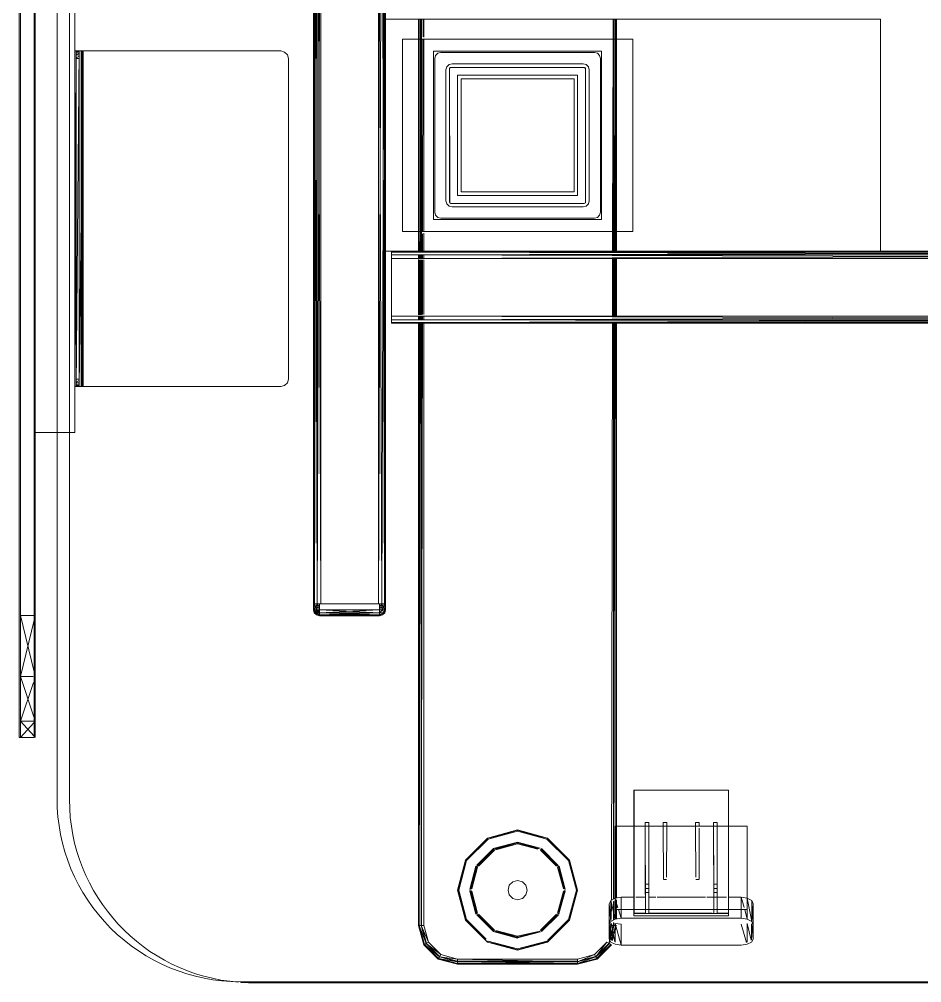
# Model space of a CAD drawing. Header units: inches. Extents: x 0 to 1536, y 72 to 1354.
# Drawn here: x 651.75 to 666.54, y 140.29 to 156.08 of the extents above; entities that cross this region are included whole.
import ezdxf

# ---------------------------------------------------------------- set-up
doc = ezdxf.new("R2010")
doc.units = ezdxf.units.IN
doc.header["$MEASUREMENT"] = 0
doc.layers.add('G-IMPT', color=8, linetype='Continuous', lineweight=9)
doc.layers.add('I-FURN-PNLS', color=30, linetype='Continuous', lineweight=9)

# ---------------------------------------------------------------- blocks, each defined once
blk = doc.blocks.new('WORKSTATION_1 - NCARB Leverage OPT A_dwg_3_YSYS92454-V48-Level XX  POWER _ SIGNAL')
at = {"layer": 'G-IMPT'}
for p, q in [((-24.512, -5.711), (-24.512, 9.644)), ((-24.512, -5.711), (-24.512, 9.644)), ((-24.496, -5.711), (-24.512, 9.644)), ((-24.512, -5.711), (-24.496, 9.644)), ((-24.453, -5.711), (-24.496, 9.644)), ((-24.496, -5.711), (-24.453, 9.644)), ((-24.496, -5.711), (-24.496, 9.644)), ((-24.394, -5.711), (-24.453, 9.644)), ((-24.453, -5.711), (-24.453, 9.644)), ((-24.453, -5.711), (-24.394, 9.644)), ((-24.394, -5.711), (-24.394, 9.644)), ((-23.39, -5.711), (-23.449, 9.644)), ((-23.449, -5.711), (-23.39, 9.644)), ((-23.449, -5.711), (-23.449, 9.644)), ((-23.347, -5.711), (-23.39, 9.644)), ((-23.39, -5.711), (-23.347, 9.644)), ((-23.347, -5.711), (-23.347, 9.644)), ((-23.331, -5.711), (-23.347, 9.644)), ((-23.347, -5.711), (-23.331, 9.644)), ((-23.331, -5.711), (-23.331, 9.644)), ((-23.331, 3.866), (-23.331, 9.644)), ((-23.331, 3.866), (-23.331, 0.067)), ((-23.331, 3.866), (-23.232, 3.866)), ((-23.331, 3.866), (-23.331, 0.067)), ((-23.331, 3.866), (-15.22, 3.866)), ((-23.331, 0.067), (-23.331, 3.866)), ((-23.232, 3.866), (-15.22, 3.866)), ((-22.789, 3.866), (-22.789, 3.541)), ((-22.789, 3.866), (-22.789, 3.541)), ((-22.781, 3.541), (-22.781, 3.866)), ((-22.778, 3.866), (-22.778, 3.541)), ((-22.756, 3.866), (-22.757, 3.541)), ((-22.746, 3.866), (-22.746, 3.541)), ((-22.74, 3.866), (-22.74, 3.541)), ((-22.74, 3.866), (-22.74, 3.541)), ((-22.717, 3.866), (-22.717, 3.579)), ((-22.703, 3.572), (-22.703, 3.866)), ((-19.602, 3.541), (-19.602, 3.866)), ((-19.594, 3.541), (-19.594, 3.866)), ((-19.594, 3.866), (-19.594, 3.541)), ((-19.588, 3.866), (-19.588, 3.541)), ((-19.567, 3.866), (-19.567, 3.541)), ((-19.557, 3.866), (-19.557, 3.541)), ((-19.549, 3.866), (-19.549, 3.541)), ((-19.545, 3.866), (-19.545, 3.541)), ((-19.545, 3.541), (-19.545, 3.866)), ((-15.22, 3.866), (-15.22, 0.067)), ((-15.22, 3.866), (-15.22, 0.067)), ((-19.276, 3.541), (-23.055, 3.541)), ((-23.055, 3.541), (-23.055, 0.392)), ((-23.055, 3.541), (-23.055, 0.392)), ((-19.276, 3.541), (-23.055, 3.541)), ((-22.789, 3.541), (-22.789, 0.392)), ((-22.789, 3.541), (-22.789, 0.392)), ((-22.783, 0.392), (-22.781, 3.541)), ((-22.778, 3.541), (-22.778, 0.392)), ((-22.757, 3.541), (-22.761, 0.392)), ((-22.746, 3.541), (-22.746, 0.392)), ((-22.74, 3.541), (-22.74, 0.392)), ((-22.74, 3.541), (-22.74, 0.392)), ((-22.718, 3.541), (-22.724, 0.392)), ((-22.703, 0.392), (-22.703, 3.541)), ((-19.609, 0.392), (-19.602, 3.541)), ((-19.594, 0.392), (-19.594, 3.541)), ((-19.594, 3.541), (-19.594, 0.392)), ((-19.588, 3.541), (-19.588, 0.392)), ((-19.567, 3.541), (-19.572, 0.392)), ((-19.557, 3.541), (-19.557, 0.392)), ((-19.549, 3.541), (-19.551, 0.392)), ((-19.545, 3.541), (-19.545, 0.392)), ((-19.545, 0.392), (-19.545, 3.541)), ((-19.276, 3.541), (-19.276, 1.967)), ((-19.276, 3.541), (-19.276, 0.392)), ((-22.545, 3.343), (-19.789, 3.343)), ((-22.545, 0.587), (-22.545, 3.343)), ((-22.545, 3.343), (-19.789, 3.343)), ((-22.545, 0.587), (-22.545, 3.343)), ((-22.427, 3.323), (-22.476, 3.31)), ((-22.427, 3.323), (-22.476, 3.31)), ((-22.476, 3.31), (-22.427, 3.323)), ((-19.907, 3.323), (-22.427, 3.323)), ((-19.907, 3.323), (-22.427, 3.323)), ((-19.907, 3.323), (-19.858, 3.31)), ((-19.858, 3.31), (-19.907, 3.323)), ((-19.907, 3.323), (-19.858, 3.31)), ((-19.789, 0.587), (-19.789, 3.343)), ((-19.789, 0.587), (-19.789, 3.343)), ((-22.526, 3.224), (-22.512, 3.274)), ((-22.526, 3.224), (-22.512, 3.274)), ((-22.526, 3.224), (-22.512, 3.274)), ((-22.526, 3.224), (-22.526, 0.705)), ((-22.526, 3.224), (-22.526, 0.705)), ((-22.512, 3.274), (-22.476, 3.31)), ((-22.476, 3.31), (-22.512, 3.274)), ((-22.512, 3.274), (-22.476, 3.31)), ((-19.858, 3.31), (-19.822, 3.274)), ((-19.822, 3.274), (-19.858, 3.31)), ((-19.858, 3.31), (-19.822, 3.274)), ((-19.822, 3.274), (-19.809, 3.224)), ((-19.822, 3.274), (-19.809, 3.224)), ((-19.822, 3.274), (-19.809, 3.224)), ((-19.809, 3.224), (-19.809, 0.705)), ((-19.809, 3.224), (-19.809, 0.705)), ((-22.327, 3.089), (-22.341, 3.039)), ((-22.327, 3.089), (-22.341, 3.039)), ((-22.327, 3.089), (-22.341, 3.039)), ((-22.341, 3.039), (-22.341, 0.89)), ((-22.341, 3.039), (-22.341, 0.89)), ((-22.291, 3.125), (-22.327, 3.089)), ((-22.291, 3.125), (-22.327, 3.089)), ((-22.291, 3.125), (-22.327, 3.089)), ((-22.242, 3.138), (-22.291, 3.125)), ((-22.242, 3.138), (-22.291, 3.125)), ((-22.242, 3.138), (-22.291, 3.125)), ((-22.281, 3.059), (-22.272, 3.076)), ((-22.281, 3.059), (-22.272, 3.076)), ((-22.281, 3.059), (-22.272, 3.076)), ((-22.281, 0.87), (-22.281, 3.059)), ((-22.279, 0.86), (-22.281, 3.059)), ((-22.281, 2.596), (-22.281, 3.059)), ((-22.272, 3.076), (-22.262, 3.079)), ((-22.272, 3.076), (-20.073, 3.079)), ((-22.272, 3.076), (-22.262, 3.079)), ((-22.262, 3.079), (-21.44, 3.079)), ((-22.262, 3.079), (-20.073, 3.079)), ((-20.093, 3.138), (-22.242, 3.138)), ((-20.093, 3.138), (-22.242, 3.138)), ((-21.44, 3.079), (-21.281, 3.079)), ((-21.281, 3.079), (-20.536, 3.079)), ((-20.536, 3.079), (-20.073, 3.079)), ((-20.043, 3.125), (-20.093, 3.138)), ((-20.043, 3.125), (-20.093, 3.138)), ((-20.043, 3.125), (-20.093, 3.138)), ((-20.073, 3.079), (-20.056, 3.069)), ((-20.073, 3.079), (-20.056, 3.069)), ((-20.073, 3.079), (-20.053, 3.059)), ((-20.056, 3.069), (-20.053, 3.059)), ((-20.053, 0.87), (-20.056, 3.069)), ((-20.053, 0.87), (-20.053, 3.059)), ((-20.053, 2.237), (-20.053, 3.059)), ((-20.007, 3.089), (-20.043, 3.125)), ((-20.007, 3.089), (-20.043, 3.125)), ((-20.007, 3.089), (-20.043, 3.125)), ((-19.994, 3.039), (-20.007, 3.089)), ((-19.994, 3.039), (-20.007, 3.089)), ((-19.994, 3.039), (-20.007, 3.089)), ((-19.994, 3.039), (-19.994, 0.89)), ((-19.994, 3.039), (-19.994, 0.89)), ((-22.152, 2.949), (-22.152, 0.98)), ((-21.381, 2.949), (-22.152, 2.949)), ((-20.183, 2.949), (-22.152, 2.949)), ((-22.152, 0.98), (-22.152, 2.949)), ((-22.093, 2.89), (-20.242, 2.89)), ((-22.093, 2.89), (-22.093, 1.039)), ((-22.093, 1.039), (-22.093, 2.89)), ((-20.242, 2.89), (-22.093, 2.89)), ((-20.183, 2.949), (-21.372, 2.949)), ((-20.242, 2.89), (-20.242, 1.039)), ((-20.242, 2.89), (-20.242, 1.039)), ((-20.183, 2.949), (-20.183, 0.98)), ((-20.183, 0.98), (-20.183, 2.949)), ((-22.281, 1.85), (-22.281, 2.596)), ((-20.053, 2.079), (-20.053, 2.237)), ((-20.053, 1.333), (-20.053, 2.079)), ((-19.276, 1.967), (-19.276, 0.392)), ((-22.281, 1.692), (-22.281, 1.85)), ((-22.281, 0.87), (-22.281, 1.692)), ((-20.053, 0.87), (-20.053, 1.333)), ((-22.152, 0.98), (-21.381, 0.98)), ((-22.152, 0.98), (-21.381, 0.98)), ((-22.093, 1.039), (-20.242, 1.039)), ((-20.242, 1.039), (-22.093, 1.039)), ((-21.381, 0.98), (-20.183, 0.98)), ((-21.381, 0.98), (-20.183, 0.98)), ((-22.341, 0.89), (-22.327, 0.841)), ((-22.341, 0.89), (-22.327, 0.841)), ((-22.341, 0.89), (-22.327, 0.841)), ((-22.327, 0.841), (-22.291, 0.805)), ((-22.291, 0.805), (-22.327, 0.841)), ((-22.291, 0.805), (-22.327, 0.841)), ((-22.291, 0.805), (-22.242, 0.791)), ((-22.242, 0.791), (-22.291, 0.805)), ((-22.242, 0.791), (-22.291, 0.805)), ((-22.279, 0.86), (-22.281, 0.87)), ((-22.279, 0.86), (-22.281, 0.87)), ((-22.262, 0.85), (-22.279, 0.86)), ((-22.262, 0.85), (-22.279, 0.86)), ((-22.262, 0.85), (-22.279, 0.86)), ((-22.262, 0.85), (-20.073, 0.85)), ((-22.262, 0.85), (-20.073, 0.85)), ((-22.242, 0.791), (-20.093, 0.791)), ((-22.242, 0.791), (-20.093, 0.791)), ((-20.093, 0.791), (-20.043, 0.805)), ((-20.043, 0.805), (-20.093, 0.791)), ((-20.043, 0.805), (-20.093, 0.791)), ((-20.056, 0.86), (-20.073, 0.85)), ((-20.056, 0.86), (-20.073, 0.85)), ((-20.056, 0.86), (-20.073, 0.85)), ((-20.053, 0.87), (-20.056, 0.86)), ((-20.053, 0.87), (-20.056, 0.86)), ((-20.053, 0.87), (-20.056, 0.86)), ((-20.043, 0.805), (-20.007, 0.841)), ((-20.007, 0.841), (-20.043, 0.805)), ((-20.007, 0.841), (-20.043, 0.805)), ((-20.007, 0.841), (-19.994, 0.89)), ((-19.994, 0.89), (-20.007, 0.841)), ((-19.994, 0.89), (-20.007, 0.841)), ((-22.526, 0.705), (-22.512, 0.656)), ((-22.526, 0.705), (-22.512, 0.656)), ((-22.512, 0.656), (-22.526, 0.705)), ((-22.476, 0.619), (-22.512, 0.656)), ((-22.512, 0.656), (-22.476, 0.619)), ((-22.476, 0.619), (-22.512, 0.656)), ((-19.822, 0.656), (-19.858, 0.619)), ((-19.858, 0.619), (-19.822, 0.656)), ((-19.822, 0.656), (-19.858, 0.619)), ((-19.809, 0.705), (-19.822, 0.656)), ((-19.809, 0.705), (-19.822, 0.656)), ((-19.809, 0.705), (-19.822, 0.656)), ((-22.545, 0.587), (-19.789, 0.587)), ((-19.789, 0.587), (-22.545, 0.587)), ((-22.427, 0.606), (-22.476, 0.619)), ((-22.476, 0.619), (-22.427, 0.606)), ((-22.427, 0.606), (-22.476, 0.619)), ((-22.427, 0.606), (-19.907, 0.606)), ((-22.427, 0.606), (-19.907, 0.606)), ((-19.907, 0.606), (-19.858, 0.619)), ((-19.907, 0.606), (-19.858, 0.619)), ((-19.858, 0.619), (-19.907, 0.606)), ((-19.276, 0.392), (-23.055, 0.392)), ((-19.276, 0.392), (-23.055, 0.392)), ((-22.789, 0.392), (-22.789, 0.067)), ((-22.789, 0.392), (-22.789, 0.067)), ((-22.783, 0.067), (-22.783, 0.392)), ((-22.778, 0.392), (-22.778, 0.067)), ((-22.761, 0.392), (-22.762, 0.067)), ((-22.746, 0.392), (-22.746, 0.067)), ((-22.74, 0.392), (-22.74, 0.067)), ((-22.74, 0.392), (-22.74, 0.067)), ((-22.724, 0.351), (-22.724, 0.067)), ((-22.703, 0.067), (-22.703, 0.361)), ((-19.609, 0.067), (-19.609, 0.392)), ((-19.594, 0.067), (-19.594, 0.392)), ((-19.594, 0.392), (-19.594, 0.067)), ((-19.588, 0.392), (-19.588, 0.067)), ((-19.572, 0.392), (-19.572, 0.067)), ((-19.557, 0.392), (-19.557, 0.067)), ((-19.551, 0.392), (-19.551, 0.067)), ((-19.545, 0.392), (-19.545, 0.067)), ((-19.545, 0.067), (-19.545, 0.392)), ((-23.331, 0.067), (-23.232, 0.067)), ((-23.331, 0.067), (-15.22, 0.067)), ((-23.331, -5.711), (-23.331, 0.067)), ((-23.232, 0.067), (-15.22, 0.067)), ((-15.22, 0.067), (-23.232, 0.067)), ((-23.232, 0.067), (-23.232, 0.051)), ((-23.232, 0.067), (-23.232, 0.051)), ((-3.035, 0.067), (-23.232, 0.067)), ((-3.035, 0.051), (-23.232, 0.067)), ((-5.512, 0.065), (-23.232, 0.051)), ((-23.232, 0.051), (-23.232, 0.007)), ((-23.232, 0.007), (-23.232, 0.051)), ((-3.035, 0.051), (-23.232, 0.051)), ((-3.035, 0.051), (-23.232, 0.007)), ((-3.035, 0.007), (-23.232, 0.051)), ((-3.035, 0.051), (-23.232, 0.051)), ((-23.232, -0.052), (-23.232, 0.007)), ((-23.232, -0.052), (-23.232, 0.007)), ((-3.035, 0.007), (-23.232, 0.007)), ((-3.035, 0.007), (-23.232, 0.007)), ((-3.035, -0.052), (-23.232, 0.007)), ((-22.789, 0.006), (-22.789, -0.05)), ((-22.789, 0.006), (-22.789, -0.05)), ((-22.783, -0.05), (-22.783, 0.006)), ((-22.778, 0.006), (-22.778, -0.05)), ((-22.762, 0.006), (-22.762, -0.05)), ((-22.746, 0.006), (-22.746, -0.05)), ((-22.74, 0.006), (-22.74, -0.05)), ((-22.74, 0.006), (-22.74, -0.05)), ((-22.725, 0.006), (-22.725, -0.05)), ((-22.703, -0.05), (-22.703, 0.006)), ((-5.512, 0.067), (-15.22, 0.067)), ((-12.831, -0.021), (-23.232, -0.052)), ((-23.232, -0.996), (-23.232, -0.052)), ((-23.232, -0.996), (-23.232, -0.052)), ((-3.035, -0.052), (-23.232, -0.052)), ((-22.789, -0.072), (-22.789, -0.976)), ((-22.789, -0.072), (-22.789, -0.976)), ((-22.784, -0.975), (-22.783, -0.073)), ((-22.778, -0.073), (-22.778, -0.975)), ((-22.762, -0.074), (-22.763, -0.975)), ((-22.746, -0.074), (-22.746, -0.974)), ((-22.74, -0.075), (-22.74, -0.973)), ((-22.74, -0.075), (-22.74, -0.973)), ((-22.725, -0.075), (-22.726, -0.973)), ((-22.703, -0.972), (-22.703, -0.076)), ((-19.611, -0.996), (-19.61, -0.052)), ((-19.594, -0.996), (-19.594, -0.052)), ((-19.594, -0.052), (-19.594, -0.996)), ((-19.588, -0.052), (-19.588, -0.996)), ((-19.572, -0.052), (-19.574, -0.996)), ((-19.557, -0.052), (-19.557, -0.996)), ((-19.551, -0.052), (-19.551, -0.996)), ((-19.545, -0.052), (-19.545, -0.996)), ((-19.545, -0.996), (-19.545, -0.052)), ((-23.232, -1.056), (-23.232, -0.996)), ((-23.232, -0.996), (-23.232, -1.056)), ((-12.831, -0.996), (-23.232, -0.996)), ((-3.035, -1.056), (-23.232, -0.996)), ((-3.035, -0.996), (-23.232, -0.996)), ((-12.831, -1.025), (-23.232, -1.056)), ((-23.232, -1.056), (-23.232, -1.099)), ((-23.232, -1.099), (-23.232, -1.056)), ((-3.035, -1.056), (-23.232, -1.056)), ((-3.035, -1.056), (-23.232, -1.099)), ((-3.035, -1.099), (-23.232, -1.056)), ((-3.035, -1.056), (-23.232, -1.056)), ((-23.232, -1.099), (-23.232, -1.115)), ((-23.232, -1.115), (-23.232, -1.099)), ((-3.035, -1.099), (-23.232, -1.099)), ((-3.035, -1.099), (-23.232, -1.115)), ((-3.035, -1.115), (-23.232, -1.099)), ((-3.035, -1.099), (-23.232, -1.099)), ((-22.789, -0.998), (-22.789, -1.054)), ((-22.789, -0.998), (-22.789, -1.054)), ((-22.784, -1.054), (-22.784, -0.998)), ((-22.778, -0.998), (-22.778, -1.054)), ((-22.763, -0.998), (-22.763, -1.054)), ((-22.746, -0.998), (-22.746, -1.054)), ((-22.74, -0.998), (-22.74, -1.054)), ((-22.74, -0.998), (-22.74, -1.054)), ((-22.726, -0.998), (-22.727, -1.054)), ((-22.703, -1.054), (-22.703, -0.998)), ((-3.035, -1.115), (-23.232, -1.115)), ((-3.035, -1.115), (-23.232, -1.115)), ((-22.789, -1.115), (-22.789, -10.98)), ((-22.789, -1.115), (-22.789, -10.98)), ((-22.789, -10.98), (-22.784, -1.115)), ((-22.778, -1.115), (-22.778, -10.98)), ((-22.763, -1.115), (-22.778, -10.98)), ((-22.746, -1.115), (-22.746, -10.98)), ((-22.727, -1.115), (-22.746, -10.98)), ((-22.74, -1.115), (-22.74, -10.98)), ((-22.74, -1.115), (-22.74, -10.98)), ((-22.703, -10.98), (-22.703, -1.115)), ((-19.63, -10.568), (-19.612, -1.115)), ((-19.594, -10.548), (-19.594, -1.115)), ((-19.594, -1.115), (-19.594, -10.548)), ((-19.588, -1.115), (-19.588, -10.544)), ((-19.574, -1.115), (-19.587, -10.544)), ((-19.557, -1.115), (-19.557, -9.354)), ((-19.551, -1.115), (-19.556, -9.354)), ((-19.545, -1.115), (-19.545, -9.354)), ((-19.545, -9.354), (-19.545, -1.115)), ((-24.496, -5.711), (-24.512, -5.711)), ((-24.512, -5.711), (-24.496, -5.711)), ((-24.496, -5.711), (-24.512, -5.711)), ((-24.512, -5.809), (-24.512, -5.711)), ((-24.512, -5.809), (-24.512, -5.711)), ((-24.512, -5.711), (-24.496, -5.711)), ((-24.512, -5.809), (-24.496, -5.711)), ((-24.499, -5.809), (-24.512, -5.711)), ((-24.512, -5.809), (-24.499, -5.858)), ((-24.512, -5.809), (-24.499, -5.858)), ((-24.499, -5.858), (-24.512, -5.809)), ((-24.499, -5.809), (-24.512, -5.809)), ((-24.481, -5.859), (-24.512, -5.809)), ((-24.499, -5.809), (-24.496, -5.711)), ((-24.499, -5.809), (-24.453, -5.711)), ((-24.499, -5.809), (-24.496, -5.711)), ((-24.499, -5.809), (-24.464, -5.859)), ((-24.499, -5.858), (-24.499, -5.809)), ((-24.481, -5.859), (-24.499, -5.809)), ((-24.463, -5.809), (-24.499, -5.809)), ((-24.453, -5.711), (-24.496, -5.711)), ((-24.453, -5.711), (-24.496, -5.711)), ((-24.453, -5.711), (-24.496, -5.711)), ((-24.453, -5.711), (-24.496, -5.711)), ((-24.463, -5.809), (-24.496, -5.711)), ((-24.463, -5.809), (-24.481, -5.859)), ((-24.464, -5.859), (-24.413, -5.809)), ((-24.464, -5.859), (-24.463, -5.809)), ((-24.463, -5.809), (-24.413, -5.711)), ((-24.463, -5.809), (-24.453, -5.711)), ((-24.463, -5.809), (-24.453, -5.711)), ((-24.463, -5.809), (-24.413, -5.809)), ((-24.413, -5.858), (-24.463, -5.809)), ((-24.413, -5.809), (-24.463, -5.809)), ((-24.453, -5.711), (-24.413, -5.711)), ((-24.453, -5.711), (-24.413, -5.711)), ((-24.413, -5.809), (-24.453, -5.711)), ((-23.429, -5.711), (-24.413, -5.711)), ((-24.413, -5.809), (-24.413, -5.711)), ((-24.413, -5.809), (-24.413, -5.711)), ((-24.413, -5.858), (-23.429, -5.809)), ((-24.413, -5.809), (-24.413, -5.858)), ((-24.413, -5.809), (-24.413, -5.858)), ((-23.429, -5.858), (-24.413, -5.809)), ((-23.429, -5.809), (-24.413, -5.809)), ((-23.449, -5.711), (-24.394, -5.711)), ((-23.449, -5.711), (-24.394, -5.711)), ((-24.394, -5.711), (-23.449, -5.711)), ((-23.429, -5.711), (-23.39, -5.711)), ((-23.39, -5.711), (-23.429, -5.711)), ((-23.429, -5.809), (-23.429, -5.711)), ((-23.38, -5.809), (-23.429, -5.711)), ((-23.429, -5.809), (-23.429, -5.711)), ((-23.429, -5.809), (-23.39, -5.711)), ((-23.429, -5.858), (-23.429, -5.809)), ((-23.38, -5.809), (-23.429, -5.809)), ((-23.429, -5.858), (-23.38, -5.809)), ((-23.429, -5.858), (-23.38, -5.809)), ((-23.429, -5.809), (-23.38, -5.809)), ((-23.429, -5.809), (-23.429, -5.858)), ((-23.39, -5.711), (-23.347, -5.711)), ((-23.39, -5.711), (-23.347, -5.711)), ((-23.347, -5.711), (-23.39, -5.711)), ((-23.347, -5.711), (-23.39, -5.711)), ((-23.344, -5.809), (-23.39, -5.711)), ((-23.38, -5.809), (-23.39, -5.711)), ((-23.38, -5.809), (-23.39, -5.711)), ((-23.38, -5.809), (-23.347, -5.711)), ((-23.361, -5.859), (-23.38, -5.809)), ((-23.38, -5.809), (-23.344, -5.809)), ((-23.38, -5.809), (-23.361, -5.859)), ((-23.361, -5.859), (-23.344, -5.809)), ((-23.361, -5.859), (-23.331, -5.809)), ((-23.361, -5.859), (-23.331, -5.809)), ((-23.361, -5.859), (-23.344, -5.809)), ((-23.347, -5.711), (-23.331, -5.711)), ((-23.331, -5.711), (-23.347, -5.711)), ((-23.347, -5.711), (-23.331, -5.711)), ((-23.331, -5.711), (-23.347, -5.711)), ((-23.344, -5.809), (-23.347, -5.711)), ((-23.331, -5.809), (-23.347, -5.711)), ((-23.344, -5.809), (-23.347, -5.711)), ((-23.344, -5.809), (-23.331, -5.711)), ((-23.344, -5.858), (-23.331, -5.809)), ((-23.344, -5.858), (-23.331, -5.809)), ((-23.331, -5.809), (-23.344, -5.809)), ((-23.344, -5.858), (-23.331, -5.809)), ((-23.344, -5.809), (-23.331, -5.809)), ((-23.331, -5.809), (-23.331, -5.711)), ((-23.331, -5.809), (-23.331, -5.711)), ((-24.499, -5.858), (-24.463, -5.894)), ((-24.499, -5.858), (-24.463, -5.894)), ((-24.463, -5.894), (-24.499, -5.858)), ((-24.499, -5.858), (-24.464, -5.859)), ((-24.481, -5.859), (-24.499, -5.858)), ((-24.413, -5.858), (-24.481, -5.859)), ((-24.481, -5.859), (-24.413, -5.894)), ((-24.481, -5.859), (-24.463, -5.894)), ((-24.464, -5.859), (-24.413, -5.858)), ((-24.464, -5.859), (-24.463, -5.894)), ((-24.464, -5.859), (-24.413, -5.894)), ((-24.413, -5.907), (-24.463, -5.894)), ((-24.413, -5.907), (-24.463, -5.894)), ((-24.463, -5.894), (-24.413, -5.894)), ((-24.413, -5.894), (-24.463, -5.894)), ((-24.413, -5.907), (-24.463, -5.894)), ((-24.413, -5.858), (-23.429, -5.858)), ((-23.429, -5.858), (-24.413, -5.894)), ((-24.413, -5.858), (-24.413, -5.894)), ((-24.413, -5.858), (-24.413, -5.894)), ((-23.429, -5.894), (-24.413, -5.858)), ((-23.429, -5.858), (-24.413, -5.858)), ((-23.429, -5.894), (-24.413, -5.894)), ((-24.413, -5.907), (-24.413, -5.894)), ((-24.413, -5.907), (-23.429, -5.894)), ((-23.429, -5.894), (-24.413, -5.894)), ((-23.429, -5.907), (-24.413, -5.894)), ((-24.413, -5.907), (-24.413, -5.894)), ((-24.413, -5.907), (-23.429, -5.907)), ((-24.413, -5.907), (-23.429, -5.907)), ((-23.429, -5.894), (-23.429, -5.858)), ((-23.361, -5.859), (-23.429, -5.858)), ((-23.429, -5.858), (-23.429, -5.894)), ((-23.429, -5.858), (-23.361, -5.859)), ((-23.429, -5.894), (-23.361, -5.859)), ((-23.361, -5.859), (-23.429, -5.894)), ((-23.429, -5.907), (-23.38, -5.894)), ((-23.429, -5.907), (-23.38, -5.894)), ((-23.429, -5.907), (-23.429, -5.894)), ((-23.38, -5.894), (-23.429, -5.894)), ((-23.429, -5.894), (-23.38, -5.894)), ((-23.429, -5.907), (-23.38, -5.894)), ((-23.429, -5.907), (-23.429, -5.894)), ((-23.38, -5.894), (-23.344, -5.858)), ((-23.38, -5.894), (-23.344, -5.858)), ((-23.38, -5.894), (-23.344, -5.858)), ((-23.38, -5.894), (-23.361, -5.859)), ((-23.361, -5.859), (-23.38, -5.894)), ((-23.361, -5.859), (-23.344, -5.858)), ((-23.361, -5.859), (-23.344, -5.858)), ((-19.26, -10.778), (-19.26, -8.764)), ((-19.258, -8.764), (-19.26, -8.764)), ((-19.258, -8.764), (-17.71, -8.764)), ((-19.258, -8.764), (-17.71, -8.764)), ((-19.258, -8.764), (-19.258, -9.354)), ((-17.71, -8.764), (-17.709, -8.764)), ((-17.71, -8.764), (-17.71, -9.354)), ((-17.709, -10.778), (-17.709, -8.764)), ((-19.075, -9.295), (-19.075, -9.354)), ((-19.075, -9.295), (-19.075, -9.354)), ((-19.075, -9.295), (-19.016, -9.295)), ((-19.016, -9.295), (-19.016, -9.354)), ((-19.016, -9.295), (-19.016, -9.354)), ((-18.78, -9.295), (-18.779, -9.354)), ((-18.78, -9.295), (-18.779, -9.354)), ((-18.78, -9.295), (-18.72, -9.295)), ((-18.72, -9.295), (-18.721, -9.354)), ((-18.72, -9.295), (-18.721, -9.354)), ((-18.248, -9.295), (-18.248, -9.354)), ((-18.248, -9.295), (-18.248, -9.354)), ((-18.248, -9.295), (-18.189, -9.295)), ((-18.189, -9.295), (-18.189, -9.354)), ((-18.189, -9.354), (-18.189, -9.295)), ((-17.953, -9.295), (-17.953, -9.354)), ((-17.953, -9.354), (-17.953, -9.295)), ((-17.953, -9.295), (-17.894, -9.295)), ((-17.894, -9.295), (-17.894, -9.354)), ((-17.894, -9.354), (-17.894, -9.295)), ((-21.167, -9.417), (-21.659, -9.549)), ((-21.167, -9.417), (-21.659, -9.549)), ((-21.167, -9.417), (-21.659, -9.549)), ((-21.167, -9.42), (-21.659, -9.549)), ((-21.167, -9.42), (-21.658, -9.551)), ((-21.658, -9.551), (-21.167, -9.437)), ((-21.167, -9.417), (-21.65, -9.566)), ((-21.65, -9.566), (-21.167, -9.437)), ((-21.167, -9.417), (-20.675, -9.549)), ((-20.675, -9.549), (-21.167, -9.417)), ((-21.167, -9.417), (-21.167, -9.42)), ((-20.677, -9.551), (-21.167, -9.417)), ((-20.675, -9.549), (-21.167, -9.417)), ((-21.167, -9.437), (-21.167, -9.417)), ((-21.167, -9.42), (-21.167, -9.437)), ((-21.167, -9.42), (-20.685, -9.566)), ((-20.677, -9.551), (-21.167, -9.42)), ((-21.167, -9.437), (-20.685, -9.566)), ((-21.167, -9.437), (-20.675, -9.549)), ((-19.567, -9.354), (-19.567, -10.719)), ((-17.402, -9.354), (-19.567, -9.354)), ((-19.567, -10.719), (-19.567, -9.354)), ((-17.402, -9.354), (-19.567, -9.354)), ((-19.557, -9.361), (-19.557, -10.532)), ((-19.556, -9.361), (-19.556, -10.532)), ((-19.545, -9.368), (-19.545, -10.53)), ((-19.545, -10.53), (-19.545, -9.368)), ((-19.258, -9.354), (-19.258, -10.719)), ((-19.075, -9.354), (-19.073, -10.305)), ((-19.075, -9.354), (-19.072, -10.628)), ((-19.016, -9.354), (-19.016, -10.305)), ((-19.016, -9.354), (-19.016, -10.628)), ((-18.779, -9.354), (-18.776, -10.221)), ((-18.779, -9.354), (-18.776, -10.221)), ((-18.721, -9.354), (-18.724, -10.188)), ((-18.721, -9.354), (-18.724, -10.188)), ((-18.248, -9.354), (-18.245, -10.188)), ((-18.248, -9.354), (-18.245, -10.188)), ((-18.189, -9.389), (-18.192, -10.221)), ((-18.192, -10.221), (-18.189, -9.389)), ((-17.953, -9.354), (-17.951, -10.305)), ((-17.95, -10.628), (-17.953, -9.354)), ((-17.894, -9.354), (-17.894, -10.305)), ((-17.894, -10.628), (-17.894, -9.354)), ((-17.71, -9.354), (-17.71, -10.719)), ((-17.402, -9.354), (-17.402, -10.719)), ((-17.402, -10.719), (-17.402, -9.354)), ((-21.659, -9.549), (-22.02, -9.909)), ((-21.659, -9.549), (-22.02, -9.909)), ((-21.659, -9.549), (-22.02, -9.909)), ((-21.7, -9.593), (-22.02, -9.909)), ((-21.658, -9.551), (-22.017, -9.911)), ((-22.017, -9.911), (-21.65, -9.566)), ((-21.659, -9.549), (-22.003, -9.919)), ((-22.003, -9.919), (-21.65, -9.566)), ((-21.65, -9.566), (-22.003, -9.919)), ((-21.659, -9.549), (-21.658, -9.551)), ((-21.65, -9.566), (-21.659, -9.549)), ((-21.658, -9.551), (-21.65, -9.566)), ((-21.167, -9.618), (-21.544, -9.715)), ((-21.167, -9.618), (-21.541, -9.719)), ((-21.167, -9.614), (-21.167, -9.618)), ((-20.799, -9.717), (-21.167, -9.614)), ((-21.167, -9.63), (-21.167, -9.618)), ((-20.799, -9.717), (-21.167, -9.618)), ((-20.814, -9.724), (-21.167, -9.618)), ((-20.685, -9.566), (-20.675, -9.549)), ((-20.677, -9.551), (-20.685, -9.566)), ((-20.685, -9.566), (-20.332, -9.919)), ((-20.315, -9.909), (-20.685, -9.566)), ((-20.675, -9.549), (-20.677, -9.551)), ((-20.677, -9.551), (-20.332, -9.919)), ((-20.677, -9.551), (-20.317, -9.911)), ((-20.315, -9.909), (-20.675, -9.549)), ((-20.675, -9.549), (-20.315, -9.909)), ((-20.315, -9.909), (-20.675, -9.549)), ((-20.675, -9.549), (-20.359, -9.869)), ((-21.561, -9.72), (-21.837, -9.995)), ((-21.559, -9.723), (-21.836, -9.995)), ((-21.559, -9.723), (-21.833, -9.997)), ((-21.553, -9.733), (-21.832, -9.997)), ((-21.553, -9.733), (-21.822, -10.002)), ((-21.545, -9.747), (-21.821, -10.002)), ((-21.545, -9.747), (-21.807, -10.009)), ((-21.561, -9.72), (-21.559, -9.723)), ((-21.553, -9.733), (-21.559, -9.723)), ((-21.545, -9.747), (-21.553, -9.733)), ((-21.167, -9.63), (-21.541, -9.719)), ((-21.534, -9.728), (-21.167, -9.63)), ((-21.534, -9.729), (-21.167, -9.646)), ((-21.525, -9.742), (-21.167, -9.646)), ((-21.167, -9.646), (-21.167, -9.63)), ((-21.167, -9.63), (-20.815, -9.724)), ((-21.167, -9.63), (-20.835, -9.733)), ((-21.167, -9.646), (-20.837, -9.734)), ((-20.789, -9.747), (-20.781, -9.733)), ((-20.789, -9.747), (-20.528, -10.009)), ((-20.781, -9.733), (-20.776, -9.723)), ((-20.781, -9.733), (-20.513, -10.002)), ((-20.781, -9.733), (-20.527, -10.008)), ((-20.774, -9.72), (-20.776, -9.723)), ((-20.502, -9.997), (-20.776, -9.723)), ((-20.512, -10.002), (-20.776, -9.723)), ((-20.502, -9.997), (-20.774, -9.72)), ((-22.02, -9.909), (-22.152, -10.402)), ((-22.02, -9.909), (-22.152, -10.402)), ((-22.02, -9.909), (-22.152, -10.402)), ((-22.017, -9.911), (-22.152, -10.402)), ((-22.017, -9.911), (-22.149, -10.402)), ((-22.149, -10.402), (-22.003, -9.919)), ((-22.02, -9.909), (-22.132, -10.402)), ((-22.132, -10.402), (-22.003, -9.919)), ((-22.003, -9.919), (-22.132, -10.402)), ((-22.02, -9.909), (-22.017, -9.911)), ((-22.003, -9.919), (-22.02, -9.909)), ((-22.017, -9.911), (-22.003, -9.919)), ((-20.332, -9.919), (-20.315, -9.909)), ((-20.317, -9.911), (-20.332, -9.919)), ((-20.332, -9.919), (-20.203, -10.402)), ((-20.203, -10.402), (-20.332, -9.919)), ((-20.183, -10.402), (-20.332, -9.919)), ((-20.315, -9.909), (-20.317, -9.911)), ((-20.317, -9.911), (-20.203, -10.402)), ((-20.186, -10.402), (-20.317, -9.911)), ((-20.183, -10.402), (-20.315, -9.909)), ((-20.183, -10.402), (-20.315, -9.909)), ((-20.186, -10.402), (-20.315, -9.909)), ((-20.183, -10.402), (-20.315, -9.909)), ((-21.849, -10.008), (-21.95, -10.384)), ((-21.846, -10.01), (-21.95, -10.384)), ((-21.846, -10.01), (-21.946, -10.384)), ((-21.836, -10.016), (-21.945, -10.384)), ((-21.934, -10.383), (-21.836, -10.016)), ((-21.933, -10.383), (-21.822, -10.024)), ((-21.918, -10.381), (-21.822, -10.024)), ((-21.849, -10.008), (-21.846, -10.01)), ((-21.836, -10.016), (-21.846, -10.01)), ((-21.822, -10.024), (-21.836, -10.016)), ((-20.513, -10.024), (-20.499, -10.016)), ((-20.513, -10.024), (-20.417, -10.381)), ((-20.499, -10.016), (-20.489, -10.01)), ((-20.499, -10.016), (-20.401, -10.383)), ((-20.499, -10.016), (-20.416, -10.381)), ((-20.485, -10.008), (-20.489, -10.01)), ((-20.389, -10.384), (-20.489, -10.01)), ((-20.4, -10.383), (-20.489, -10.01)), ((-20.389, -10.384), (-20.485, -10.008)), ((-20.385, -10.384), (-20.485, -10.008)), ((-21.167, -10.244), (-21.246, -10.266)), ((-21.167, -10.244), (-21.246, -10.266)), ((-21.167, -10.244), (-21.246, -10.266)), ((-21.089, -10.266), (-21.167, -10.244)), ((-21.089, -10.266), (-21.167, -10.244)), ((-21.089, -10.266), (-21.167, -10.244)), ((-18.776, -10.226), (-18.724, -10.226)), ((-18.724, -10.226), (-18.776, -10.226)), ((-18.245, -10.226), (-18.192, -10.226)), ((-18.192, -10.226), (-18.245, -10.226)), ((-22.152, -10.402), (-22.02, -10.894)), ((-22.152, -10.402), (-22.02, -10.894)), ((-22.152, -10.402), (-22.149, -10.402)), ((-22.152, -10.402), (-22.02, -10.894)), ((-22.132, -10.402), (-22.152, -10.402)), ((-22.152, -10.402), (-22.003, -10.884)), ((-22.149, -10.402), (-22.132, -10.402)), ((-22.149, -10.402), (-22.017, -10.892)), ((-22.149, -10.402), (-22.02, -10.894)), ((-22.003, -10.884), (-22.132, -10.402)), ((-22.017, -10.892), (-22.132, -10.402)), ((-22.132, -10.402), (-22.003, -10.884)), ((-21.955, -10.402), (-21.951, -10.402)), ((-21.939, -10.402), (-21.951, -10.402)), ((-21.95, -10.419), (-21.849, -10.795)), ((-21.946, -10.419), (-21.849, -10.795)), ((-21.923, -10.402), (-21.939, -10.402)), ((-21.303, -10.323), (-21.324, -10.402)), ((-21.303, -10.323), (-21.324, -10.402)), ((-21.303, -10.323), (-21.324, -10.402)), ((-21.324, -10.402), (-21.303, -10.48)), ((-21.324, -10.402), (-21.303, -10.48)), ((-21.324, -10.402), (-21.303, -10.48)), ((-21.246, -10.266), (-21.303, -10.323)), ((-21.246, -10.266), (-21.303, -10.323)), ((-21.246, -10.266), (-21.303, -10.323)), ((-21.089, -10.266), (-21.031, -10.323)), ((-21.089, -10.266), (-21.031, -10.323)), ((-21.089, -10.266), (-21.031, -10.323)), ((-21.01, -10.402), (-21.031, -10.323)), ((-21.01, -10.402), (-21.031, -10.323)), ((-21.01, -10.402), (-21.031, -10.323)), ((-21.031, -10.48), (-21.01, -10.402)), ((-21.031, -10.48), (-21.01, -10.402)), ((-21.031, -10.48), (-21.01, -10.402)), ((-20.489, -10.793), (-20.385, -10.419)), ((-20.411, -10.402), (-20.396, -10.402)), ((-20.396, -10.402), (-20.384, -10.402)), ((-20.38, -10.402), (-20.384, -10.402)), ((-20.203, -10.402), (-20.332, -10.884)), ((-20.186, -10.402), (-20.332, -10.884)), ((-20.332, -10.884), (-20.203, -10.402)), ((-20.317, -10.892), (-20.186, -10.402)), ((-20.317, -10.892), (-20.183, -10.402)), ((-20.315, -10.894), (-20.183, -10.402)), ((-20.315, -10.894), (-20.183, -10.402)), ((-20.315, -10.894), (-20.183, -10.402)), ((-20.315, -10.894), (-20.203, -10.402)), ((-20.186, -10.402), (-20.203, -10.402)), ((-20.203, -10.402), (-20.183, -10.402)), ((-20.183, -10.402), (-20.186, -10.402)), ((-19.073, -10.305), (-19.073, -10.443)), ((-19.073, -10.305), (-19.073, -10.376)), ((-19.073, -10.305), (-19.016, -10.305)), ((-19.073, -10.376), (-19.022, -10.376)), ((-19.016, -10.305), (-19.016, -10.372)), ((-19.016, -10.376), (-19.016, -10.443)), ((-17.951, -10.305), (-17.95, -10.373)), ((-17.951, -10.305), (-17.894, -10.305)), ((-17.95, -10.376), (-17.95, -10.443)), ((-17.946, -10.376), (-17.894, -10.376)), ((-17.894, -10.305), (-17.894, -10.376)), ((-21.946, -10.419), (-21.846, -10.793)), ((-21.935, -10.42), (-21.846, -10.793)), ((-21.836, -10.787), (-21.934, -10.42)), ((-21.836, -10.787), (-21.919, -10.422)), ((-21.822, -10.78), (-21.918, -10.422)), ((-21.303, -10.48), (-21.246, -10.538)), ((-21.303, -10.48), (-21.246, -10.538)), ((-21.303, -10.48), (-21.246, -10.538)), ((-21.246, -10.538), (-21.167, -10.559)), ((-21.246, -10.538), (-21.167, -10.559)), ((-21.246, -10.538), (-21.167, -10.559)), ((-21.167, -10.559), (-21.089, -10.538)), ((-21.167, -10.559), (-21.089, -10.538)), ((-21.167, -10.559), (-21.089, -10.538)), ((-21.089, -10.538), (-21.031, -10.48)), ((-21.089, -10.538), (-21.031, -10.48)), ((-21.089, -10.538), (-21.031, -10.48)), ((-20.402, -10.42), (-20.513, -10.78)), ((-20.417, -10.422), (-20.513, -10.78)), ((-20.499, -10.787), (-20.389, -10.419)), ((-20.401, -10.42), (-20.499, -10.787)), ((-20.489, -10.793), (-20.389, -10.419)), ((-19.663, -10.626), (-19.641, -10.574)), ((-19.641, -10.574), (-19.57, -10.534)), ((-19.641, -10.574), (-19.57, -10.877)), ((-19.641, -10.916), (-19.641, -10.574)), ((-19.57, -10.877), (-19.57, -10.534)), ((-19.567, -10.534), (-19.469, -10.518)), ((-19.567, -10.544), (-19.521, -10.69)), ((-19.545, -10.56), (-19.545, -10.705)), ((-19.545, -10.705), (-19.545, -10.56)), ((-19.469, -10.518), (-19.26, -10.518)), ((-19.469, -10.719), (-19.469, -10.518)), ((-19.227, -10.518), (-19.072, -10.518)), ((-19.073, -10.443), (-19.072, -10.518)), ((-19.073, -10.443), (-19.016, -10.443)), ((-19.072, -10.541), (-19.072, -10.719)), ((-19.016, -10.467), (-19.016, -10.518)), ((-19.016, -10.518), (-18.903, -10.518)), ((-18.878, -10.518), (-18.088, -10.518)), ((-18.064, -10.518), (-17.95, -10.518)), ((-17.95, -10.518), (-17.95, -10.443)), ((-17.95, -10.443), (-17.894, -10.443)), ((-17.95, -10.518), (-17.894, -10.518)), ((-17.95, -10.719), (-17.95, -10.556)), ((-17.894, -10.518), (-17.894, -10.443)), ((-17.894, -10.518), (-17.741, -10.518)), ((-17.894, -10.719), (-17.894, -10.556)), ((-17.709, -10.518), (-17.5, -10.518)), ((-17.402, -10.533), (-17.5, -10.518)), ((-17.453, -10.687), (-17.5, -10.518)), ((-17.5, -10.719), (-17.5, -10.518)), ((-17.329, -10.571), (-17.401, -10.533)), ((-17.401, -10.533), (-17.401, -10.719)), ((-17.329, -10.914), (-17.401, -10.533)), ((-17.303, -10.626), (-17.329, -10.571)), ((-17.329, -10.914), (-17.329, -10.571)), ((-19.663, -10.626), (-19.663, -10.862)), ((-19.663, -10.969), (-19.663, -10.626)), ((-19.641, -10.916), (-19.663, -10.626)), ((-19.631, -10.878), (-19.63, -10.62)), ((-19.594, -10.744), (-19.594, -10.588)), ((-19.594, -10.588), (-19.594, -10.744)), ((-19.588, -10.584), (-19.588, -10.887)), ((-19.587, -10.584), (-19.588, -10.887)), ((-17.402, -10.719), (-19.567, -10.719)), ((-17.402, -10.719), (-19.567, -10.719)), ((-19.557, -10.577), (-19.557, -10.713)), ((-19.557, -10.719), (-19.557, -10.875)), ((-19.556, -10.578), (-19.556, -10.712)), ((-19.556, -10.719), (-19.556, -10.875)), ((-19.545, -10.719), (-19.545, -10.873)), ((-19.545, -10.873), (-19.545, -10.719)), ((-19.512, -10.719), (-19.469, -10.861)), ((-19.469, -10.861), (-19.469, -10.719)), ((-19.258, -10.719), (-19.258, -10.783)), ((-19.072, -10.628), (-19.072, -10.719)), ((-19.072, -10.719), (-19.072, -10.778)), ((-19.072, -10.719), (-19.072, -10.778)), ((-19.016, -10.597), (-19.016, -10.719)), ((-19.016, -10.628), (-19.016, -10.719)), ((-19.016, -10.719), (-19.016, -10.778)), ((-19.016, -10.719), (-19.016, -10.778)), ((-17.95, -10.719), (-17.95, -10.628)), ((-17.95, -10.778), (-17.95, -10.719)), ((-17.95, -10.778), (-17.95, -10.719)), ((-17.894, -10.719), (-17.894, -10.628)), ((-17.894, -10.778), (-17.894, -10.719)), ((-17.894, -10.778), (-17.894, -10.719)), ((-17.71, -10.719), (-17.71, -10.783)), ((-17.5, -10.861), (-17.5, -10.719)), ((-17.401, -10.876), (-17.444, -10.719)), ((-17.401, -10.719), (-17.401, -10.876)), ((-17.303, -10.626), (-17.329, -10.914)), ((-17.303, -10.626), (-17.305, -10.862)), ((-17.303, -10.969), (-17.303, -10.626)), ((-22.003, -10.884), (-22.02, -10.894)), ((-22.02, -10.894), (-22.017, -10.892)), ((-22.017, -10.892), (-22.003, -10.884)), ((-21.683, -11.204), (-22.003, -10.884)), ((-21.659, -11.254), (-22.003, -10.884)), ((-22.003, -10.884), (-21.683, -11.204)), ((-21.849, -10.795), (-21.846, -10.793)), ((-21.836, -10.787), (-21.846, -10.793)), ((-21.561, -11.083), (-21.837, -10.808)), ((-21.822, -10.78), (-21.836, -10.787)), ((-21.559, -11.08), (-21.833, -10.806)), ((-21.561, -11.083), (-21.833, -10.806)), ((-21.822, -10.801), (-21.559, -11.08)), ((-21.553, -11.07), (-21.822, -10.801)), ((-21.553, -11.07), (-21.808, -10.795)), ((-21.545, -11.056), (-21.807, -10.794)), ((-20.528, -10.794), (-20.789, -11.056)), ((-20.514, -10.801), (-20.789, -11.056)), ((-20.513, -10.801), (-20.781, -11.07)), ((-20.781, -11.07), (-20.502, -10.806)), ((-20.776, -11.08), (-20.502, -10.806)), ((-20.776, -11.08), (-20.498, -10.808)), ((-20.774, -11.083), (-20.498, -10.808)), ((-20.332, -10.884), (-20.678, -11.23)), ((-20.678, -11.23), (-20.332, -10.884)), ((-20.317, -10.892), (-20.677, -11.23)), ((-20.646, -11.222), (-20.332, -10.884)), ((-20.629, -11.204), (-20.317, -10.892)), ((-20.513, -10.78), (-20.499, -10.787)), ((-20.499, -10.787), (-20.489, -10.793)), ((-20.485, -10.795), (-20.489, -10.793)), ((-20.317, -10.892), (-20.332, -10.884)), ((-20.332, -10.884), (-20.315, -10.894)), ((-20.315, -10.894), (-20.317, -10.892)), ((-19.663, -10.862), (-19.663, -10.969)), ((-19.657, -10.965), (-19.663, -10.862)), ((-19.641, -10.916), (-19.57, -10.877)), ((-19.594, -10.891), (-19.594, -10.773)), ((-19.594, -10.773), (-19.594, -10.891)), ((-19.57, -10.877), (-19.469, -10.861)), ((-19.469, -10.861), (-17.5, -10.861)), ((-19.259, -10.826), (-19.26, -10.778)), ((-19.259, -10.826), (-17.709, -10.826)), ((-19.258, -10.783), (-17.71, -10.783)), ((-19.072, -10.778), (-19.254, -10.778)), ((-19.016, -10.778), (-17.976, -10.778)), ((-17.894, -10.778), (-17.71, -10.778)), ((-17.709, -10.826), (-17.709, -10.778)), ((-17.401, -10.876), (-17.5, -10.861)), ((-17.329, -10.914), (-17.401, -10.876)), ((-17.305, -11.205), (-17.305, -10.862)), ((-22.789, -10.98), (-22.704, -11.299)), ((-22.789, -10.98), (-22.704, -11.299)), ((-22.789, -10.98), (-22.694, -11.293)), ((-22.789, -10.98), (-22.778, -10.98)), ((-22.789, -10.98), (-22.704, -11.299)), ((-22.778, -10.98), (-22.694, -11.293)), ((-22.778, -10.98), (-22.666, -11.278)), ((-22.746, -10.98), (-22.778, -10.98)), ((-22.746, -10.98), (-22.666, -11.278)), ((-22.703, -10.98), (-22.746, -10.98)), ((-22.629, -11.256), (-22.746, -10.98)), ((-22.729, -11.02), (-22.661, -11.275)), ((-22.729, -11.02), (-22.661, -11.275)), ((-22.661, -11.275), (-22.729, -11.02)), ((-22.629, -11.256), (-22.703, -10.98)), ((-22.02, -10.894), (-21.659, -11.254)), ((-22.02, -10.894), (-21.659, -11.254)), ((-22.02, -10.894), (-21.659, -11.254)), ((-22.02, -10.894), (-21.686, -11.203)), ((-21.976, -10.934), (-21.659, -11.254)), ((-20.675, -11.254), (-20.315, -10.894)), ((-20.643, -11.222), (-20.315, -10.894)), ((-20.643, -11.222), (-20.315, -10.894)), ((-20.635, -11.21), (-20.315, -10.894)), ((-19.663, -10.969), (-19.641, -10.916)), ((-19.663, -10.969), (-19.663, -11.083)), ((-19.663, -10.969), (-19.663, -11.205)), ((-19.637, -11.032), (-19.659, -11.207)), ((-19.64, -11.217), (-19.655, -10.982)), ((-19.637, -10.954), (-19.637, -11.218)), ((-19.631, -10.98), (-19.588, -10.98)), ((-19.573, -11.25), (-19.63, -10.95)), ((-19.594, -10.98), (-19.612, -11.046)), ((-19.594, -10.98), (-19.612, -11.046)), ((-19.594, -10.98), (-19.612, -11.046)), ((-19.588, -10.98), (-19.609, -11.06)), ((-19.588, -10.98), (-19.603, -11.072)), ((-19.594, -10.98), (-19.594, -10.932)), ((-19.594, -10.932), (-19.594, -10.98)), ((-19.588, -10.936), (-19.588, -10.98)), ((-19.588, -10.936), (-19.588, -10.98)), ((-19.557, -10.98), (-19.588, -10.98)), ((-19.566, -11.016), (-19.588, -11.098)), ((-19.585, -11.103), (-19.566, -11.021)), ((-19.551, -11.002), (-19.58, -11.111)), ((-19.58, -11.111), (-19.551, -11.002)), ((-19.58, -11.111), (-19.551, -11.002)), ((-19.566, -10.947), (-19.566, -11.253)), ((-19.469, -10.96), (-19.566, -10.947)), ((-19.469, -11.302), (-19.566, -10.947)), ((-19.545, -10.98), (-19.557, -10.98)), ((-19.469, -11.302), (-19.469, -10.96)), ((-17.412, -11.258), (-17.5, -10.96)), ((-17.403, -10.947), (-17.403, -11.253)), ((-17.339, -11.222), (-17.403, -10.947)), ((-17.331, -10.953), (-17.331, -11.218)), ((-17.303, -10.969), (-17.329, -10.914)), ((-17.305, -11.205), (-17.327, -10.955)), ((-17.303, -10.969), (-17.305, -11.205)), ((-21.561, -11.083), (-21.559, -11.08)), ((-21.553, -11.07), (-21.559, -11.08)), ((-21.545, -11.056), (-21.553, -11.07)), ((-21.544, -11.088), (-21.167, -11.189)), ((-21.541, -11.085), (-21.167, -11.185)), ((-21.541, -11.085), (-21.167, -11.189)), ((-21.535, -11.075), (-21.167, -11.185)), ((-21.167, -11.173), (-21.534, -11.075)), ((-21.167, -11.173), (-21.525, -11.062)), ((-21.167, -11.157), (-21.525, -11.062)), ((-20.801, -11.074), (-21.167, -11.157)), ((-20.8, -11.075), (-21.167, -11.173)), ((-21.167, -11.173), (-20.794, -11.084)), ((-21.167, -11.185), (-20.793, -11.085)), ((-21.167, -11.185), (-20.791, -11.088)), ((-21.167, -11.157), (-21.167, -11.173)), ((-21.167, -11.173), (-21.167, -11.185)), ((-21.167, -11.189), (-21.167, -11.185)), ((-20.789, -11.056), (-20.781, -11.07)), ((-20.781, -11.07), (-20.776, -11.08)), ((-20.774, -11.083), (-20.776, -11.08)), ((-19.663, -11.083), (-19.663, -11.205)), ((-19.637, -11.253), (-19.663, -11.205)), ((-19.643, -11.164), (-19.655, -11.209)), ((-19.643, -11.164), (-19.655, -11.209)), ((-19.643, -11.164), (-19.655, -11.209)), ((-19.614, -11.053), (-19.637, -11.141)), ((-19.614, -11.053), (-19.637, -11.141)), ((-19.614, -11.053), (-19.637, -11.141)), ((-19.61, -11.061), (-19.637, -11.164)), ((-19.605, -11.082), (-19.628, -11.222)), ((-19.596, -11.129), (-19.622, -11.225)), ((-19.614, -11.229), (-19.594, -11.141)), ((-19.592, -11.154), (-19.612, -11.23)), ((-19.612, -11.23), (-19.592, -11.154)), ((-19.612, -11.23), (-19.592, -11.154)), ((-17.305, -11.205), (-17.331, -11.253)), ((-22.704, -11.299), (-22.694, -11.293)), ((-22.47, -11.533), (-22.704, -11.299)), ((-22.704, -11.299), (-22.47, -11.533)), ((-22.704, -11.299), (-22.464, -11.523)), ((-22.704, -11.299), (-22.47, -11.533)), ((-22.666, -11.278), (-22.694, -11.293)), ((-22.464, -11.523), (-22.694, -11.293)), ((-22.449, -11.495), (-22.694, -11.293)), ((-22.629, -11.256), (-22.666, -11.278)), ((-22.666, -11.278), (-22.449, -11.495)), ((-22.427, -11.458), (-22.666, -11.278)), ((-22.632, -11.304), (-22.446, -11.49)), ((-22.446, -11.49), (-22.632, -11.304)), ((-22.446, -11.49), (-22.632, -11.304)), ((-22.629, -11.256), (-22.427, -11.458)), ((-21.659, -11.254), (-21.65, -11.237)), ((-21.65, -11.237), (-21.659, -11.254)), ((-21.659, -11.254), (-21.167, -11.386)), ((-21.659, -11.254), (-21.167, -11.386)), ((-21.659, -11.254), (-21.167, -11.386)), ((-21.659, -11.254), (-21.167, -11.383)), ((-21.659, -11.254), (-21.167, -11.366)), ((-21.167, -11.366), (-21.65, -11.237)), ((-21.394, -11.315), (-21.65, -11.237)), ((-21.65, -11.237), (-21.167, -11.366)), ((-21.167, -11.383), (-21.381, -11.318)), ((-21.167, -11.366), (-20.685, -11.237)), ((-21.167, -11.386), (-20.685, -11.237)), ((-20.677, -11.252), (-21.167, -11.366)), ((-21.167, -11.383), (-20.677, -11.252)), ((-21.167, -11.386), (-20.675, -11.254)), ((-21.167, -11.386), (-20.675, -11.254)), ((-21.167, -11.383), (-20.675, -11.254)), ((-21.167, -11.386), (-20.675, -11.254)), ((-21.167, -11.383), (-21.167, -11.366)), ((-21.167, -11.366), (-21.167, -11.386)), ((-20.677, -11.252), (-20.685, -11.237)), ((-20.685, -11.237), (-20.675, -11.254)), ((-20.675, -11.254), (-20.677, -11.252)), ((-19.907, -11.458), (-19.705, -11.256)), ((-19.705, -11.256), (-19.885, -11.495)), ((-19.885, -11.495), (-19.668, -11.278)), ((-19.87, -11.523), (-19.668, -11.278)), ((-19.64, -11.293), (-19.87, -11.523)), ((-19.864, -11.533), (-19.64, -11.293)), ((-19.63, -11.299), (-19.864, -11.533)), ((-19.864, -11.533), (-19.63, -11.299)), ((-19.864, -11.533), (-19.63, -11.299)), ((-19.859, -11.461), (-19.673, -11.275)), ((-19.673, -11.275), (-19.859, -11.461)), ((-19.673, -11.275), (-19.859, -11.461)), ((-19.705, -11.256), (-19.668, -11.278)), ((-19.66, -11.212), (-19.668, -11.278)), ((-19.653, -11.224), (-19.668, -11.278)), ((-19.64, -11.293), (-19.668, -11.278)), ((-19.63, -11.299), (-19.64, -11.293)), ((-19.566, -11.289), (-19.637, -11.253)), ((-19.469, -11.302), (-19.566, -11.289)), ((-17.5, -11.302), (-19.469, -11.302)), ((-17.403, -11.289), (-17.5, -11.302)), ((-17.331, -11.253), (-17.403, -11.289)), ((-22.47, -11.533), (-22.464, -11.523)), ((-22.449, -11.495), (-22.464, -11.523)), ((-22.464, -11.523), (-22.151, -11.607)), ((-22.151, -11.575), (-22.464, -11.523)), ((-22.427, -11.458), (-22.449, -11.495)), ((-22.449, -11.495), (-22.151, -11.575)), ((-22.151, -11.532), (-22.449, -11.495)), ((-22.427, -11.458), (-22.151, -11.532)), ((-22.406, -11.501), (-22.151, -11.569)), ((-22.151, -11.569), (-22.406, -11.501)), ((-22.151, -11.569), (-22.406, -11.501)), ((-21.167, -11.386), (-21.167, -11.383)), ((-19.907, -11.458), (-20.183, -11.575)), ((-20.183, -11.532), (-19.907, -11.458)), ((-19.885, -11.495), (-20.183, -11.575)), ((-20.183, -11.607), (-19.885, -11.495)), ((-19.87, -11.523), (-20.183, -11.607)), ((-20.183, -11.618), (-19.87, -11.523)), ((-20.143, -11.558), (-19.889, -11.49)), ((-20.143, -11.558), (-19.889, -11.49)), ((-19.889, -11.49), (-20.143, -11.558)), ((-19.907, -11.458), (-19.885, -11.495)), ((-19.87, -11.523), (-19.885, -11.495)), ((-19.864, -11.533), (-19.87, -11.523)), ((-22.151, -11.618), (-22.47, -11.533)), ((-22.47, -11.533), (-22.151, -11.618)), ((-22.47, -11.533), (-22.151, -11.607)), ((-22.47, -11.533), (-22.151, -11.618)), ((-22.151, -11.532), (-20.183, -11.575)), ((-22.151, -11.532), (-22.151, -11.575)), ((-22.151, -11.532), (-20.183, -11.532)), ((-22.151, -11.569), (-20.183, -11.569)), ((-22.151, -11.569), (-20.183, -11.569)), ((-22.151, -11.575), (-20.183, -11.575)), ((-22.151, -11.575), (-20.183, -11.607)), ((-22.151, -11.575), (-22.151, -11.607)), ((-22.151, -11.607), (-20.183, -11.607)), ((-20.183, -11.618), (-22.151, -11.607)), ((-22.151, -11.618), (-22.151, -11.607)), ((-22.151, -11.618), (-20.183, -11.618)), ((-22.151, -11.618), (-20.183, -11.618)), ((-20.183, -11.532), (-20.183, -11.575)), ((-20.183, -11.618), (-19.864, -11.533)), ((-20.183, -11.618), (-19.864, -11.533)), ((-20.183, -11.618), (-19.864, -11.533)), ((-20.183, -11.607), (-20.183, -11.575)), ((-20.183, -11.618), (-20.183, -11.607))]:
    blk.add_line(p, q, dxfattribs=at)
blk = doc.blocks.new('WORKSTATION_1 - NCARB Leverage OPT A_dwg_3_ZNDCW422041NL-7491127-Level XX  POWER _ SIGNAL')
at = {"layer": 'G-IMPT'}
for p, q in [((4069.032, 939.296), (4069.032, 939.028)), ((4069.032, 939.296), (4069.032, 939.028)), ((4069.051, 939.296), (4069.276, 939.296)), ((4069.051, 939.296), (4069.276, 939.296)), ((4069.051, 939.275), (4069.276, 939.028)), ((4069.055, 939.053), (4069.276, 939.296)), ((4069.276, 939.296), (4069.276, 939.028)), ((4069.276, 939.296), (4069.276, 939.028)), ((4069.032, 939.028), (4069.032, 938.296)), ((4069.032, 938.296), (4069.032, 939.028)), ((4069.032, 939.028), (4069.051, 938.971)), ((4069.055, 939.028), (4069.276, 939.028)), ((4069.055, 939.028), (4069.276, 939.028)), ((4069.064, 938.392), (4069.276, 939.028)), ((4069.276, 938.296), (4069.276, 939.028)), ((4069.276, 938.296), (4069.276, 939.028)), ((4069.056, 938.956), (4069.276, 938.296)), ((4069.032, 938.296), (4069.051, 938.353)), ((4069.032, 938.296), (4069.032, 937.296)), ((4069.032, 937.296), (4069.032, 938.296)), ((4069.032, 938.296), (4069.051, 938.218)), ((4069.051, 937.374), (4069.276, 938.296)), ((4069.051, 938.218), (4069.276, 937.296)), ((4069.065, 938.296), (4069.276, 938.296)), ((4069.065, 938.296), (4069.276, 938.296)), ((4069.276, 937.296), (4069.276, 938.296)), ((4069.276, 937.296), (4069.276, 938.296)), ((4069.032, 937.296), (4069.051, 937.374)), ((4069.032, 937.296), (4069.032, 934.296)), ((4069.032, 937.296), (4069.032, 922.296)), ((4069.032, 937.296), (4069.276, 937.296)), ((4069.08, 937.296), (4069.276, 937.296)), ((4069.276, 922.296), (4069.276, 937.296)), ((4069.276, 922.296), (4069.276, 937.296)), ((4068.382, 934.296), (4068.382, 933.546)), ((4068.472, 934.296), (4068.382, 934.296)), ((4068.472, 934.296), (4068.382, 934.296)), ((4068.382, 934.296), (4068.382, 933.546)), ((4069.032, 934.296), (4068.472, 934.296)), ((4069.032, 934.296), (4068.472, 934.296)), ((4069.032, 934.296), (4069.032, 924.796)), ((4069.032, 934.296), (4069.032, 924.796)), ((4069.032, 934.296), (4069.032, 924.796)), ((4064.882, 933.421), (4064.899, 933.484)), ((4064.882, 933.421), (4064.899, 933.484)), ((4064.882, 933.421), (4064.899, 933.484)), ((4064.945, 933.529), (4064.899, 933.484)), ((4064.899, 933.484), (4064.945, 933.529)), ((4064.899, 933.484), (4064.945, 933.529)), ((4065.007, 933.546), (4064.945, 933.529)), ((4065.007, 933.546), (4064.945, 933.529)), ((4065.007, 933.546), (4064.945, 933.529)), ((4068.246, 933.546), (4065.007, 933.546)), ((4068.246, 933.546), (4065.007, 933.546)), ((4068.246, 933.546), (4068.262, 933.546)), ((4068.246, 933.546), (4068.315, 933.546)), ((4068.246, 933.546), (4068.246, 928.046)), ((4068.246, 933.546), (4068.262, 928.046)), ((4068.315, 933.546), (4068.246, 928.046)), ((4068.262, 933.546), (4068.273, 933.546)), ((4068.262, 933.546), (4068.262, 928.046)), ((4068.262, 933.546), (4068.273, 928.046)), ((4068.273, 933.546), (4068.278, 933.546)), ((4068.273, 933.546), (4068.273, 928.046)), ((4068.273, 933.546), (4068.278, 928.046)), ((4068.278, 933.546), (4068.278, 933.529)), ((4068.278, 933.546), (4068.278, 928.046)), ((4068.278, 933.529), (4068.278, 933.484)), ((4068.278, 933.421), (4068.278, 933.484)), ((4068.315, 933.546), (4068.364, 933.546)), ((4068.315, 933.546), (4068.364, 933.546)), ((4068.364, 933.546), (4068.315, 933.546)), ((4068.315, 933.546), (4068.315, 928.046)), ((4068.364, 933.546), (4068.315, 928.046)), ((4068.315, 933.535), (4068.364, 933.543)), ((4068.315, 933.529), (4068.364, 933.529)), ((4068.315, 933.5), (4068.364, 933.522)), ((4068.315, 933.484), (4068.364, 933.484)), ((4068.315, 933.443), (4068.364, 933.473)), ((4068.364, 933.546), (4068.382, 933.546)), ((4068.364, 933.546), (4068.364, 928.046)), ((4068.382, 933.546), (4068.364, 928.046)), ((4068.382, 933.546), (4068.382, 928.046)), ((4068.382, 933.546), (4068.382, 928.046)), ((4068.382, 933.546), (4068.382, 933.529)), ((4068.382, 933.546), (4068.382, 928.046)), ((4068.382, 933.484), (4068.382, 933.529)), ((4068.382, 933.421), (4068.382, 933.484)), ((4064.882, 928.171), (4064.882, 933.421)), ((4064.882, 933.421), (4064.882, 928.171)), ((4068.278, 933.421), (4068.278, 928.171)), ((4068.315, 933.421), (4068.363, 933.421)), ((4068.382, 933.421), (4068.382, 928.171)), ((4064.882, 928.171), (4064.899, 928.109)), ((4064.882, 928.171), (4064.899, 928.109)), ((4064.899, 928.109), (4064.882, 928.171)), ((4064.945, 928.063), (4064.899, 928.109)), ((4064.945, 928.063), (4064.899, 928.109)), ((4064.945, 928.063), (4064.899, 928.109)), ((4068.278, 928.171), (4068.278, 928.109)), ((4068.278, 928.109), (4068.278, 928.063)), ((4068.315, 928.131), (4068.364, 928.16)), ((4068.315, 928.109), (4068.364, 928.109)), ((4068.315, 928.079), (4068.364, 928.101)), ((4068.316, 928.171), (4068.364, 928.171)), ((4068.382, 928.171), (4068.382, 928.109)), ((4068.382, 928.109), (4068.382, 928.063)), ((4065.007, 928.046), (4064.945, 928.063)), ((4065.007, 928.046), (4064.945, 928.063)), ((4065.007, 928.046), (4064.945, 928.063)), ((4068.246, 928.046), (4065.007, 928.046)), ((4068.246, 928.046), (4065.007, 928.046)), ((4068.262, 928.046), (4068.246, 928.046)), ((4068.315, 928.046), (4068.246, 928.046)), ((4068.273, 928.046), (4068.262, 928.046)), ((4068.278, 928.046), (4068.273, 928.046)), ((4068.278, 928.046), (4068.278, 928.063)), ((4068.315, 928.063), (4068.364, 928.063)), ((4068.315, 928.052), (4068.364, 928.06)), ((4068.315, 928.046), (4068.364, 928.046)), ((4068.364, 928.046), (4068.315, 928.046)), ((4068.315, 928.046), (4068.364, 928.046)), ((4068.382, 928.046), (4068.364, 928.046)), ((4068.382, 928.046), (4068.382, 928.063)), ((4068.382, 928.046), (4068.382, 924.796)), ((4068.382, 928.046), (4068.382, 924.796))]:
    blk.add_line(p, q, dxfattribs=at)
blk = doc.blocks.new('WORKSTATION_1 - Layout - Option A-V57-Level XX  POWER _ SIGNAL')
at = {"layer": 'I-FURN-PNLS'}
for p, q in [((58.856, -46.291), (1.5, -46.291)), ((1.5, -46.291), (58.856, -46.291)), ((59.06, -46.308), (5.06, -46.308)), ((61.856, -67.291), (61.856, -49.291)), ((61.856, -49.291), (61.856, -67.291)), ((62.06, -67.308), (62.06, -49.308)), ((62.679, -50.308), (62.436, -50.308)), ((62.436, -50.308), (62.436, -67.308)), ((62.679, -67.308), (62.679, -50.308)), ((62.436, -55.308), (62.06, -55.308)), ((62.06, -55.308), (62.06, -64.808)), ((62.436, -64.808), (62.436, -55.308))]:
    blk.add_line(p, q, dxfattribs=at)
for centre, start, end in [((58.856, -49.291), 87.4565, 90), ((58.856, -49.291), 87.4565, 90), ((58.856, -49.291), 86.3767, 87.4565), ((58.856, -49.291), 86.3767, 87.4565), ((59.06, -49.308), 360, 90), ((58.856, -49.291), 360, 85.6434), ((58.856, -49.291), 360, 85.6434)]:
    blk.add_arc(centre, 3, start, end, dxfattribs=at)
at = {"rotation": 180}
blk.add_blockref('WORKSTATION_1 - NCARB Leverage OPT A_dwg_3_YSYS92454-V48-Level XX  POWER _ SIGNAL', (33.343, -58.211), dxfattribs=at)
blk.add_blockref('WORKSTATION_1 - NCARB Leverage OPT A_dwg_3_ZNDCW422041NL-7491127-Level XX  POWER _ SIGNAL', (-4006.616, -989.604))

msp = doc.modelspace()

# ---------------------------------------------------------------- block references
at = {"layer": 'I-FURN-PNLS', "rotation": 180}
msp.add_blockref('WORKSTATION_1 - Layout - Option A-V57-Level XX  POWER _ SIGNAL', (714.424, 94), dxfattribs=at)

doc.saveas('drawing.dxf')
